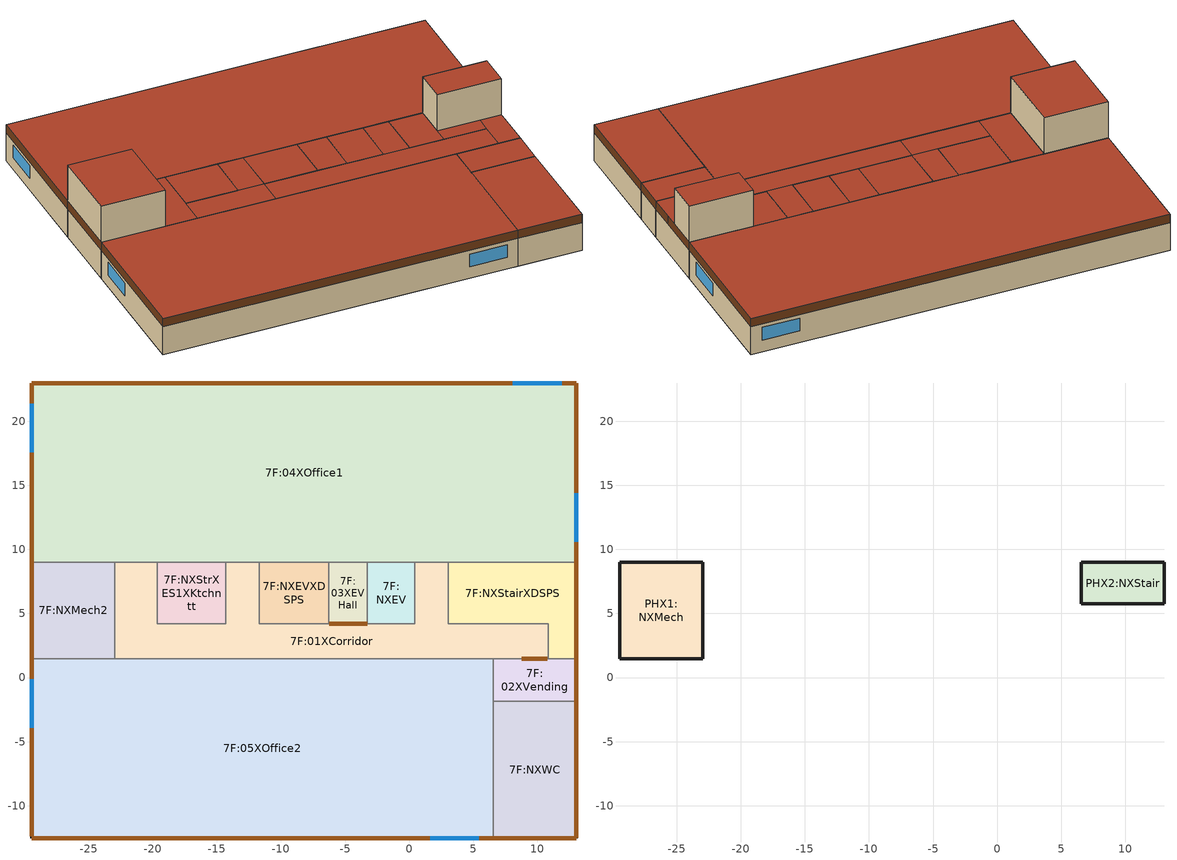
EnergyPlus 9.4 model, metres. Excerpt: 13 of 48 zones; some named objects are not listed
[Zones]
7F:NXMech2
 floor adiabatic (CL1_FL1 - IBEC): -22.95,1.48 -29.45,1.48 -29.45,8.98 -22.95,8.98 z35.2
 wall outside (W1 - IBEC): -29.45,8.98 -29.45,1.48 z35.2:39.2
 wall to 7F:01XCorridor (IW1 - IBEC_Rev): -22.95,1.48 -22.95,8.98 z35.2:39.2
 wall to 7F:04XOffice1 (IW1 - IBEC_Rev): -22.95,8.98 -29.45,8.98 z35.2:39.2
 wall to 7F:05XOffice2 (IW1 - IBEC_Rev): -29.45,1.48 -22.95,1.48 z35.2:39.2
 door (W2 - IBEC): -29.45,8.98 -29.45,1.49 z38.3:39.2
7F:01XCorridor
 floor adiabatic (CL1_FL1 - IBEC): 3.05,4.18 0.45,4.18 0.45,8.98 3.05,8.98 z35.2; -11.7,4.18 -14.3,4.18 -14.3,8.98 -11.7,8.98 z35.2; -19.65,4.18 -22.95,4.18 -22.95,8.98 -19.65,8.98 z35.2; 10.85,1.48 -22.95,1.48 -22.95,4.18 10.85,4.18 z35.2
 wall to 7F:NXStrXES1XKtchntt (IW1 - IBEC): -14.3,8.98 -14.3,4.18 -19.65,4.18 -19.65,8.98 z35.2:39.2
 wall to 7F:04XOffice1 (IW1 - IBEC): -19.65,8.98 -22.95,8.98 / 3.05,8.98 0.45,8.98 / -11.7,8.98 -14.3,8.98 z35.2:39.2
 wall to 7F:05XOffice2 (IW1 - IBEC): -22.95,1.48 6.55,1.48 z35.2:39.2
 wall to 7F:02XVending (IW1 - IBEC): 6.55,1.48 10.85,1.48 z35.2:39.2
 wall to 7F:NXStairXDSPS (IW1 - IBEC): 10.85,1.48 10.85,4.18 3.05,4.18 3.05,8.98 z35.2:39.2
 wall to 7F:NXEV (IW1 - IBEC): 0.45,8.98 0.45,4.18 -3.25,4.18 z35.2:39.2
 wall to 7F:03XEVHall (IW1 - IBEC): -3.25,4.18 -6.25,4.18 z35.2:39.2
 wall to 7F:NXEVXDSPS (IW1 - IBEC): -6.25,4.18 -11.7,4.18 -11.7,8.98 z35.2:39.2
 door inside (IRTSurface): 8.8,1.48 10.8,1.48 / -3.25,4.18 -6.25,4.18 z35.2:37.6
 roof outside (R1 - IBEC): 0.45,4.18 3.05,4.18 3.05,8.98 0.45,8.98 z39.2; -11.7,1.48 10.85,1.48 10.85,4.18 -11.7,4.18 z39.2; -14.3,4.18 -11.7,4.18 -11.7,8.98 -14.3,8.98 z39.2; -19.65,1.48 -11.7,1.48 -11.7,4.18 -19.65,4.18 z39.2; -22.95,1.48 -19.65,1.48 -19.65,8.98 -22.95,8.98 z39.2
7F:04XOffice1
 floor adiabatic (CL1_FL1 - IBEC): 13.05,8.98 -29.45,8.98 -29.45,22.98 13.05,22.98 z35.2
 wall outside (W1 - IBEC): 13.05,8.98 13.05,22.98 -29.45,22.98 -29.45,8.98 z35.2:39.2
 wall to 7F:NXStrXES1XKtchntt (IW1 - IBEC): -19.65,8.98 -14.3,8.98 z35.2:39.2
 wall to 7F:NXEVXDSPS (IW1 - IBEC): -11.7,8.98 -6.25,8.98 z35.2:39.2
 wall to 7F:03XEVHall (IW1 - IBEC_Rev): -6.25,8.98 -3.25,8.98 z35.2:39.2
 wall to 7F:NXEV (IW1 - IBEC): -3.25,8.98 0.45,8.98 z35.2:39.2
 wall to 7F:NXStairXDSPS (IW1 - IBEC): 3.05,8.98 13.05,8.98 z35.2:39.2
 window x2 (Model Building external glazing - 1001): 13.05,10.58 13.05,14.38 / -29.45,21.38 -29.45,17.58 z36.5:37.9
 window x7 (Model Building external glazing - 1001): 11.91,22.98 8.11,22.98 z36.5:37.9
 door (W2 - IBEC): 13.05,8.99 13.05,22.98 / 13.05,22.98 -29.45,22.98 / -29.45,22.98 -29.45,8.99 z38.3:39.2
 roof outside (R1 - IBEC): -29.45,8.98 13.05,8.98 13.05,22.98 -29.45,22.98 z39.2
7F:05XOffice2
 floor adiabatic (CL1_FL1 - IBEC): 6.55,-12.52 -29.45,-12.52 -29.45,1.48 6.55,1.48 z35.2
 wall outside (W1 - IBEC): -29.45,1.48 -29.45,-12.52 6.55,-12.52 z35.2:39.2
 wall to 7F:NXWC (IW1 - IBEC): 6.55,-12.52 6.55,-1.87 z35.2:39.2
 wall to 7F:02XVending (IW1 - IBEC): 6.55,-1.87 6.55,1.48 z35.2:39.2
 window x2 (Model Building external glazing - 1001): -29.45,-0.12 -29.45,-3.92 z36.5:37.9
 window x6 (Model Building external glazing - 1001): 1.65,-12.52 5.45,-12.52 z36.5:37.9
 door (W2 - IBEC): -29.45,1.48 -29.45,-12.39 / -29.45,-12.52 6.55,-12.52 z38.3:39.2
 roof outside (R1 - IBEC): -29.45,-12.52 6.55,-12.52 6.55,1.48 -29.45,1.48 z39.2
7F:NXStrXES1XKtchntt
 floor adiabatic (CL1_FL1 - IBEC): -14.3,4.18 -19.65,4.18 -19.65,8.98 -14.3,8.98 z35.2
 roof outside (R1 - IBEC): -19.65,4.18 -14.3,4.18 -14.3,8.98 -19.65,8.98 z39.2
7F:02XVending
 floor adiabatic (CL1_FL1 - IBEC): 13.05,-1.87 6.55,-1.87 6.55,1.48 13.05,1.48 z35.2
 wall outside (W1 - IBEC): 13.05,-1.87 13.05,1.48 z35.2:39.2
 wall to 7F:NXStairXDSPS (IW1 - IBEC): 13.05,1.48 10.85,1.48 z35.2:39.2
 wall to 7F:NXWC (IW1 - IBEC): 6.55,-1.87 13.05,-1.87 z35.2:39.2
 door (W2 - IBEC): 13.05,-1.86 13.05,1.48 z38.3:39.2
 roof outside (R1 - IBEC): 6.55,-1.87 13.05,-1.87 13.05,1.48 6.55,1.48 z39.2
7F:NXStairXDSPS
 floor adiabatic (CL1_FL1 - IBEC): 13.05,1.48 10.85,1.48 10.85,4.18 13.05,4.18 z35.2; 13.05,4.18 3.05,4.18 3.05,8.98 13.05,8.98 z35.2
 wall outside (W1 - IBEC): 13.05,1.48 13.05,8.98 z35.2:39.2
 door (W2 - IBEC): 13.05,1.49 13.05,4.18 / 13.05,4.19 13.05,8.98 z38.3:39.2
 roof outside (R1 - IBEC): 6.55,4.18 10.85,4.18 10.85,5.76 6.55,5.76 z39.2; 10.85,1.48 13.05,1.48 13.05,5.76 10.85,5.76 z39.2; 3.05,4.18 6.55,4.18 6.55,8.98 3.05,8.98 z39.2
7F:NXEV
 floor adiabatic (CL1_FL1 - IBEC): 0.45,4.18 -3.25,4.18 -3.25,8.98 0.45,8.98 z35.2
 wall to 7F:03XEVHall (IW1 - IBEC_Rev): -3.25,8.98 -3.25,4.18 z35.2:39.2
 roof outside (R1 - IBEC): -3.25,4.18 0.45,4.18 0.45,8.98 -3.25,8.98 z39.2
7F:03XEVHall
 floor adiabatic (CL1_FL1 - IBEC): -3.25,4.18 -6.25,4.18 -6.25,8.98 -3.25,8.98 z35.2
 wall to 7F:NXEVXDSPS (IW1 - IBEC): -6.25,8.98 -6.25,4.18 z35.2:39.2
 roof outside (R1 - IBEC): -6.25,4.18 -3.25,4.18 -3.25,8.98 -6.25,8.98 z39.2
7F:NXEVXDSPS
 floor adiabatic (CL1_FL1 - IBEC): -6.25,4.18 -11.7,4.18 -11.7,8.98 -6.25,8.98 z35.2
 roof outside (R1 - IBEC): -11.7,4.18 -6.25,4.18 -6.25,8.98 -11.7,8.98 z39.2
7F:NXWC
 floor adiabatic (CL1_FL1 - IBEC): 13.05,-12.52 6.55,-12.52 6.55,-1.87 13.05,-1.87 z35.2
 wall outside (W1 - IBEC): 6.55,-12.52 13.05,-12.52 13.05,-1.87 z35.2:39.2
 door (W2 - IBEC): 13.05,-12.51 13.05,-1.87 / 6.55,-12.52 13.05,-12.52 z38.3:39.2
 roof outside (R1 - IBEC): 6.55,-12.52 13.05,-12.52 13.05,-1.87 6.55,-1.87 z39.2
PHX1:NXMech
 floor to 7F:NXMech2 (CL1_FL1 - IBEC_Reversed_Rev): -22.95,1.48 -29.45,1.48 -29.45,8.98 -22.95,8.98 z39.2
 wall outside (W1 - IBEC): -22.95,1.48 -22.95,8.98 -29.45,8.98 -29.45,1.48 -22.95,1.48 z39.2:43.2
 roof outside (R1 - IBEC): -29.45,1.48 -22.95,1.48 -22.95,8.98 -29.45,8.98 z43.2
PHX2:NXStair
 floor to 7F:NXStairXDSPS (CL1_FL1 - IBEC_Reversed_Rev): 13.05,5.76 6.55,5.76 6.55,8.98 13.05,8.98 z39.2
 wall outside (W1 - IBEC): 13.05,5.76 13.05,8.98 6.55,8.98 6.55,5.76 13.05,5.76 z39.2:43.2
 roof outside (R1 - IBEC): 6.55,5.76 13.05,5.76 13.05,8.98 6.55,8.98 z43.2
shading: -29.45,-12.52 13.05,-12.52 13.05,22.98 -29.45,22.98 z35.2
[Building]
WholeBuildingTest: North Axis {deg}=0; Terrain=Country; Loads Convergence Tolerance Value {W}=0.04; Temperature Convergence Tolerance Value {deltaC}=0.004; Solar Distribution=FullInteriorAndExterior; Minimum Number of Warmup Days=6
[Site:Location]
Tokyo: Latitude {deg}=35.7; Longitude {deg}=139.8; Time Zone {hr}=9; Elevation {m}=0
[SizingPeriod:DesignDay] Day of Month=15; Humidity Condition Type=WetBulb; Barometric Pressure {Pa}=101325; Wind Direction {deg}=0; Rain Indicator=No; Snow Indicator=No; Daylight Saving Time Indicator=No
Name | Month | Day Type | Maximum Dry-Bulb Temperature {C} | Daily Dry-Bulb Temperature Range {deltaC} | Wetbulb or DewPoint at Maximum Dry-Bulb {C} | Wind Speed {m/s} | Solar Model Indicator | Sky Clearness
Summer Design Day in JSBC2018 (01-01:31-12) Jul | 7 | SummerDesignDay | 33.3 | 5.8 | 25 | 0 | ASHRAEClearSky | 0.98
Winter Design Day in JSBC2018 (01-01:31-12) | 1 | WinterDesignDay | 0.9 | 0 | 0.9 | 9.3 |  | 0
[Site:GroundTemperature:BuildingSurface]
18, 18, 18, 18, 18, 18, 18, 18, 18, 18, 18, 18
[Site:GroundTemperature:FCfactorMethod]
January Ground Temperature {C}=2.14219; February Ground Temperature {C}=2.80489; March Ground Temperature {C}=6.98679; April Ground Temperature {C}=13.8; May Ground Temperature {C}=21.3614; June Ground Temperature {C}=27.6366; July Ground Temperature {C}=30.9146; August Ground Temperature {C}=30.2928; September Ground Temperature {C}=25.957; October Ground Temperature {C}=19.0785; November Ground Temperature {C}=11.526; December Ground Temperature {C}=5.33716
[Site:GroundTemperature:Shallow]
14, 14, 14, 14, 14, 14, 14, 14, 14, 14, 14, 14
[Site:GroundTemperature:Deep]
14, 14, 14, 14, 14, 14, 14, 14, 14, 14, 14, 14
[Site:GroundReflectance]
0.1, 0.1, 0.1, 0.1, 0.1, 0.1, 0.1, 0.1, 0.1, 0.1, 0.1, 0.1
[Site:GroundReflectance:SnowModifier]
2, 2
[Material] Roughness=Rough; Thermal Absorptance=0.9
Name | Thickness {m} | Conductivity {W/m-K} | Density {kg/m3} | Specific Heat {J/kg-K} | Solar Absorptance | Visible Absorptance
JP- Concrete cast - dense_.15 | 0.15 | 1.6 | 2300 | 2000 | 0.8 | 0.8
JP- Concrete cast - dense_.022 | 0.022 | 1.6 | 2300 | 2000 | 0.8 | 0.8
JP Carpet_.006 | 0.006 | 0.08 | 400 | 320 | 0.8 | 0.8
JP- Gypsum Plasterboard_.012 | 0.012 | 0.22 | 750 | 830 | 0.8 | 0.8
JP- Ceramic/clay tiles - ceramic tiles Dry_.01 | 0.01 | 1.3 | 2400 | 2000 | 0.8 | 0.8
JP-Cement/plaster/mortar - cement mortar_.025 | 0.025 | 1.5 | 2000 | 1600 | 0.6 | 0.6
JP- XPS Extruded Polystyrene_.025 | 0.025 | 0.04 | 25 | 100 | 0.8 | 0.8
JP- Gypsum Plasterboard_.008 | 0.008 | 0.22 | 750 | 830 | 0.8 | 0.8
JP- Concrete cast - dense_.65 | 0.65 | 1.6 | 2300 | 2000 | 0.8 | 0.8
JP- Concrete cast - dense_1 | 1 | 1.6 | 2300 | 2000 | 0.8 | 0.8
JP- Rockwool Board_.012 | 0.012 | 0.064 | 350 | 290 | 0.8 | 0.8
JP- Gypsum Plasterboard_.009 | 0.009 | 0.22 | 750 | 830 | 0.8 | 0.8
JP- Concrete cast - dense_.06 | 0.06 | 1.6 | 2300 | 2000 | 0.8 | 0.8
JP- XPS Extruded Polystyrene_.05 | 0.05 | 0.04 | 25 | 100 | 0.8 | 0.8
JP-Cement/plaster/mortar - cement mortar_.015 | 0.015 | 1.5 | 2000 | 1600 | 0.6 | 0.6
JP- Asphalt_.005 | 0.005 | 0.11 | 1000 | 920 | 0.6 | 0.6
JP- Gypsum Plasterboard_.01 | 0.01 | 0.22 | 750 | 830 | 0.8 | 0.8
[Material:NoMass] Roughness=Rough; Thermal Resistance {m2-K/W}=0.07; Thermal Absorptance=0.9; Solar Absorptance=0.7; Visible Absorptance=0.7
5_RVAL_2; 6_RVAL_2; 7_RVAL_5; 13_RVAL_3; 13_RVAL_5; 16_RVAL_3; 16_RVAL_5; 17_RVAL_7
[Material:InfraredTransparent]
IRTMaterial
[WindowMaterial:Glazing]
10000: Optical Data Type=Spectral; Window Glass Spectral Data Set=Ammended AGC Glass Co. N.A. Float Glass <CLR_8.AFG>; Thickness {m}=0.007874; Infrared Transmittance at Normal Incidence=0; Front Side Infrared Hemispherical Emissivity=0.84; Back Side Infrared Hemispherical Emissivity=0.84; Conductivity {W/m-K}=1; Dirt Correction Factor for Solar and Visible Transmittance=1
[WindowMaterial:Blind]
30000: Slat Orientation=Horizontal; Slat Width {m}=0.025; Slat Separation {m}=0.0225; Slat Thickness {m}=0.001; Slat Angle {deg}=90; Slat Conductivity {W/m-K}=0.9; Slat Beam Solar Transmittance=0; Front Side Slat Beam Solar Reflectance=0.66; Back Side Slat Beam Solar Reflectance=0.66; Slat Diffuse Solar Transmittance=0; Front Side Slat Diffuse Solar Reflectance=0.66; Back Side Slat Diffuse Solar Reflectance=0.66; Slat Beam Visible Transmittance=0; Front Side Slat Beam Visible Reflectance=0.66; Back Side Slat Beam Visible Reflectance=0.66; Slat Diffuse Visible Transmittance=0; Front Side Slat Diffuse Visible Reflectance=0.66; Back Side Slat Diffuse Visible Reflectance=0.66; Slat Infrared Hemispherical Transmittance=0; Front Side Slat Infrared Hemispherical Emissivity=0.9; Back Side Slat Infrared Hemispherical Emissivity=0.9; Blind to Glass Distance {m}=0.025; Blind Top Opening Multiplier=0.5; Blind Bottom Opening Multiplier=0.5; Blind Left Side Opening Multiplier=0.5; Blind Right Side Opening Multiplier=0.5; Minimum Slat Angle {deg}=0; Maximum Slat Angle {deg}=180
[MaterialProperty:GlazingSpectralData]
Ammended AGC Glass Co. N.A. Float Glass <CLR_8.AFG>: Wavelength 1 {micron}=0.305; Transmittance 1=0; Front Reflectance 1=0.049; Back Reflectance 1=0.049; Wavelength 2 {micron}=0.31; Transmittance 2=0; Front Reflectance 2=0.049; Back Reflectance 2=0.049; Wavelength 3 {micron}=0.315; Transmittance 3=0.002; Front Reflectance 3=0.048; Back Reflectance 3=0.048; Wavelength 4 {micron}=0.32; Transmittance 4=0.013; Front Reflectance 4=0.048; Back Reflectance 4=0.048; Wavelength 5 {micron}=0.325; Transmittance 5=0.05; Front Reflectance 5=0.047; Back Reflectance 5=0.047; N21=0.33; N22=0.136; N23=0.048; N24=0.048; N25=0.335; N26=0.262; N27=0.051; N28=0.051; N29=0.34; N30=0.407; N31=0.054; N32=0.054; N33=0.345; N34=0.54; N35=0.059; N36=0.059; N37=0.35; N38=0.662; N39=0.066; N40=0.066; N41=0.36; N42=0.788; N43=0.073; N44=0.073; N45=0.37; N46=0.827; N47=0.076; N48=0.076; N49=0.38; N50=0.811; N51=0.075; N52=0.075; N53=0.39; N54=0.856; N55=0.078; N56=0.078; N57=0.4; N58=0.874; N59=0.079; N60=0.079; N61=0.41; N62=0.873; N63=0.079; N64=0.079; N65=0.42; N66=0.87; N67=0.078; N68=0.078; N69=0.43; N70=0.87; N71=0.078; N72=0.078; N73=0.44; N74=0.868; N75=0.077; N76=0.077; N77=0.45; N78=0.874; N79=0.078; N80=0.078; N81=0.46; N82=0.879; N83=0.078; N84=0.078; N85=0.47; N86=0.882; N87=0.077; N88=0.077; N89=0.48; N90=0.882; N91=0.078; N92=0.078; N93=0.49; N94=0.882; N95=0.077; N96=0.077; N97=0.5; N98=0.881; N99=0.076; N100=0.076; N101=0.51; N102=0.881; N103=0.076; N104=0.076; N105=0.52; N106=0.88; N107=0.076; N108=0.076; N109=0.53; N110=0.879; N111=0.076; N112=0.076; N113=0.54; N114=0.879; N115=0.076; N116=0.076; N117=0.55; N118=0.877; N119=0.076; N120=0.076; N121=0.57; N122=0.872; N123=0.076; N124=0.076; N125=0.59; N126=0.857; N127=0.075; N128=0.075; N129=0.61; N130=0.848; N131=0.074; N132=0.074; N133=0.63; N134=0.835; N135=0.072; N136=0.072; N137=0.65; N138=0.822; N139=0.071; N140=0.071; N141=0.67; N142=0.812; N143=0.07; N144=0.07; N145=0.69; N146=0.802; N147=0.069; N148=0.069; N149=0.71; N150=0.789; N151=0.069; N152=0.069; N153=0.718; N154=0.783; N155=0.068; N156=0.068; N157=0.724; N158=0.778; N159=0.067; N160=0.067; N161=0.74; N162=0.763; N163=0.066; N164=0.066; N165=0.752; N166=0.753; N167=0.066; N168=0.066; N169=0.758; N170=0.749; N171=0.065; N172=0.065; N173=0.763; N174=0.745; N175=0.065; N176=0.065; N177=0.768; N178=0.741; N179=0.065; N180=0.065; N181=0.78; N182=0.731; N183=0.064; N184=0.064; N185=0.8; N186=0.714; N187=0.063; N188=0.063; N189=0.816; N190=0.703; N191=0.062; N192=0.062; N193=0.824; N194=0.698; N195=0.062; N196=0.062; N197=0.832; N198=0.693; N199=0.062; N200=0.062; N201=0.84; N202=0.689; N203=0.061; N204=0.061; N205=0.86; N206=0.683; N207=0.063; N208=0.063; N209=0.88; N210=0.674; N211=0.062; N212=0.062; N213=0.905; N214=0.664; N215=0.062; N216=0.062; N217=0.915; N218=0.661; N219=0.063; N220=0.063; N221=0.925; N222=0.658; N223=0.062; N224=0.062; N225=0.93; N226=0.657; N227=0.062; N228=0.062; N229=0.937; N230=0.656; N231=0.061; N232=0.061; N233=0.948; N234=0.652; N235=0.062; N236=0.062; N237=0.965; N238=0.647; N239=0.061; N240=0.061; N241=0.98; N242=0.645; N243=0.061; N244=0.061; N245=0.994; N246=0.642; N247=0.059; N248=0.059; N249=1.04; N250=0.639; N251=0.056; N252=0.056; N253=1.07; N254=0.638; N255=0.056; N256=0.056; N257=1.1; N258=0.637; N259=0.055; N260=0.055; N261=1.12; N262=0.638; N263=0.056; N264=0.056; N265=1.13; N266=0.638; N267=0.057; N268=0.057; N269=1.137; N270=0.638; N271=0.057; N272=0.057; N273=1.161; N274=0.64; N275=0.058; N276=0.058; N277=1.18; N278=0.644; N279=0.057; N280=0.057; N281=1.2; N282=0.649; N283=0.056; N284=0.056; N285=1.235; N286=0.652; N287=0.058; N288=0.058; N289=1.29; N290=0.665; N291=0.06; N292=0.06; N293=1.32; N294=0.672; N295=0.059; N296=0.059; N297=1.35; N298=0.679; N299=0.057; N300=0.057; N301=1.395; N302=0.691; N303=0.058; N304=0.058; N305=1.443; N306=0.713; N307=0.06; N308=0.06; N309=1.463; N310=0.721; N311=0.059; N312=0.059; N313=1.477; N314=0.727; N315=0.059; N316=0.059; N317=1.497; N318=0.734; N319=0.058; N320=0.058; N321=1.52; N322=0.742; N323=0.059; N324=0.059; N325=1.539; N326=0.749; N327=0.06; N328=0.06; N329=1.558; N330=0.754; N331=0.06; N332=0.06; N333=1.578; N334=0.759; N335=0.059; N336=0.059; N337=1.592; N338=0.762; N339=0.059; N340=0.059; N341=1.61; N342=0.765; N343=0.059; N344=0.059; N345=1.63; N346=0.769; N347=0.059; N348=0.059; N349=1.646; N350=0.772; N351=0.059; N352=0.059; N353=1.678; N354=0.773; N355=0.061; N356=0.061; N357=1.74; N358=0.769; N359=0.058; N360=0.058; N361=1.8; N362=0.767; N363=0.061; N364=0.061; N365=1.86; N366=0.761; N367=0.057; N368=0.057; N369=1.92; N370=0.758; N371=0.057; N372=0.057; N373=1.96; N374=0.758; N375=0.057; N376=0.057; N377=1.985; N378=0.755; N379=0.062; N380=0.062; N381=2.005; N382=0.753; N383=0.064; N384=0.064; N385=2.035; N386=0.753; N387=0.064; N388=0.064; N389=2.065; N390=0.753; N391=0.064; N392=0.064; N393=2.1; N394=0.754; N395=0.064; N396=0.064; N397=2.148; N398=0.747; N399=0.063; N400=0.063; N401=2.198; N402=0.716; N403=0.061; N404=0.061; N405=2.27; N406=0.719; N407=0.061; N408=0.061; N409=2.36; N410=0.729; N411=0.061; N412=0.061; N413=2.45; N414=0.707; N415=0.06; N416=0.06; N417=2.494; N418=0.692; N419=0.059; N420=0.059; N421=2.537; N422=0.628; N423=0.056; N424=0.056; N425=2.941; N426=0.076; N427=0.042; N428=0.042; N429=2.973; N430=0.047; N431=0.041; N432=0.041; N433=3.005; N434=0.026; N435=0.04; N436=0.04; N437=3.056; N438=0.024; N439=0.04; N440=0.04; N441=3.132; N442=0.022; N443=0.039; N444=0.039; N445=3.156; N446=0.021; N447=0.039; N448=0.039; N449=3.204; N450=0.019; N451=0.039; N452=0.039; N453=3.245; N454=0.018; N455=0.039; N456=0.039; N457=3.317; N458=0.016; N459=0.039; N460=0.039; N461=3.344; N462=0.015; N463=0.039; N464=0.039; N465=3.45; N466=0.012; N467=0.038; N468=0.038; N469=3.573; N470=0.012; N471=0.038; N472=0.038; N473=3.765; N474=0.015; N475=0.037; N476=0.037
[Construction]
IRTSurface: IRTMaterial
IW1 - IBEC: JP- Gypsum Plasterboard_.012, 5_RVAL_2, JP- Gypsum Plasterboard_.012
IW1 - IBEC_Rev: JP- Gypsum Plasterboard_.012, 6_RVAL_2, JP- Gypsum Plasterboard_.012
W1 - IBEC: JP- Ceramic/clay tiles - ceramic tiles Dry_.01, JP-Cement/plaster/mortar - cement mortar_.025, JP- Concrete cast - dense_.15, JP- XPS Extruded Polystyrene_.025, 7_RVAL_5, JP- Gypsum Plasterboard_.008
W2 - IBEC: JP- Ceramic/clay tiles - ceramic tiles Dry_.01, JP-Cement/plaster/mortar - cement mortar_.025, JP- Concrete cast - dense_.65, JP- XPS Extruded Polystyrene_.025
IBEC internal mass: JP- Concrete cast - dense_1
CL1_FL1 - IBEC: JP- Rockwool Board_.012, JP- Gypsum Plasterboard_.009, 13_RVAL_3, JP- Concrete cast - dense_.15, 13_RVAL_5, JP- Concrete cast - dense_.022, JP Carpet_.006
CL1_FL1 - IBEC_Reversed_Rev: JP- Rockwool Board_.012, JP- Gypsum Plasterboard_.009, 16_RVAL_3, JP- Concrete cast - dense_.15, 16_RVAL_5, JP- Concrete cast - dense_.022, JP Carpet_.006
R1 - IBEC: JP- Concrete cast - dense_.06, JP- XPS Extruded Polystyrene_.05, JP-Cement/plaster/mortar - cement mortar_.015, JP- Asphalt_.005, JP-Cement/plaster/mortar - cement mortar_.015, JP- Concrete cast - dense_.15, 17_RVAL_7, JP- Gypsum Plasterboard_.01, JP- Rockwool Board_.012
Model Building external glazing - 1001: 10000
Model Building external glazing - 2001: 10000, 30000
[Zone] Type=1; Multiplier=1; Zone Inside Convection Algorithm=TARP; Part of Total Floor Area=Yes
Name | Volume {m3} | Floor Area {m2}
7F:NXMech2; PHX1:NXMech | 195 | 48.75
7F:01XCorridor | 528.24 | 132.06
7F:NXStrXES1XKtchntt | 102.72 | 25.68
7F:NXEVXDSPS | 104.64 | 26.16
7F:03XEVHall | 57.6 | 14.4
7F:NXEV | 71.04 | 17.76
7F:NXStairXDSPS | 215.76 | 53.94
7F:05XOffice2 | 2016 | 504
7F:NXWC | 276.9 | 69.225
7F:02XVending | 87.1 | 21.775
7F:04XOffice1 | 2380 | 595
PHX2:NXStair | 83.85 | 20.9625
[WindowShadingControl] Shading Type=InteriorBlind; Construction with Shading=Model Building external glazing - 2001; Shading Control Type=OnIfScheduleAllows; Schedule=On 24/7; Shading Control Is Scheduled=Yes; Glare Control Is Active=No; Type of Slat Angle Control for Blinds=FixedSlatAngle; Setpoint 2 {W/m2 or deg C}=0; Multiple Surface Control Type=Group
Name | Zone | Fenestration Surface 1 | Fenestration Surface 2 | Fenestration Surface 3
101001 | 7F:05XOffice2 | 7F:05XOffice2_Wall_6_0_0_0_0_2_Win | 7F:05XOffice2_Wall_7_0_0_0_0_6_Win
111001 | 7F:04XOffice1 | 7F:04XOffice1_Wall_2_0_0_0_0_2_Win | 7F:04XOffice1_Wall_3_0_0_0_0_7_Win | 7F:04XOffice1_Wall_4_0_0_0_0_2_Win
[InternalMass] Construction=IBEC internal mass
Name | Zone or ZoneList | Surface Area {m2}
7F:05XOffice2 Internal mass | 7F:05XOffice2 | 665.4
7F:04XOffice1 Internal mass | 7F:04XOffice1 | 556.7
[People] Number of People Schedule=JP Office - office occupants; Number of People Calculation Method=People/Area; People per Zone Floor Area {person/m2}=0.1; Fraction Radiant=0.3; Sensible Heat Fraction=0.67; Carbon Dioxide Generation Rate {m3/s-W}=3.82e-08; Enable ASHRAE 55 Comfort Warnings=No; Mean Radiant Temperature Calculation Type=ZoneAveraged; Work Efficiency Schedule=Work efficiency; Clothing Insulation Calculation Method=ClothingInsulationSchedule; Air Velocity Schedule=Default Air Velocity for Comfort Calculations
Name | Zone or ZoneList | Activity Level Schedule | Clothing Insulation Schedule
People 7F:05XOffice2 | 7F:05XOffice2 | Activity Schedule 19803 | Clothing Schedule 19803
People 7F:04XOffice1 | 7F:04XOffice1 | Activity Schedule 19827 | Clothing Schedule 19827
[Lights] Design Level Calculation Method=Watts/Area; Return Air Fraction=0; Fraction Radiant=0.6; Fraction Visible=0; Fraction Replaceable=1
Name | Zone or ZoneList | Schedule | Watts per Zone Floor Area {W/m2}
7F:01XCorridor General lighting | 7F:01XCorridor | JP Office - 8-21 Lighting | 15
7F:03XEVHall General lighting | 7F:03XEVHall | JP Office - 8-21 Lighting | 15
7F:05XOffice2 General lighting | 7F:05XOffice2 | JP Office - office lighting | 12
7F:02XVending General lighting | 7F:02XVending | JP Office - 8-21 Lighting | 15
7F:04XOffice1 General lighting | 7F:04XOffice1 | JP Office - office lighting | 12
[OtherEquipment] Fuel Type=Electricity; Schedule=JP Office - office equipments; Design Level Calculation Method=Watts/Area; Power per Zone Floor Area {W/m2}=12; Fraction Latent=0; Fraction Radiant=0.6; Fraction Lost=0; Carbon Dioxide Generation Rate {m3/s-W}=0
Name | Zone or ZoneList
7F:05XOffice2 Equipment gain 1 | 7F:05XOffice2
7F:04XOffice1 Equipment gain 1 | 7F:04XOffice1
[ZoneInfiltration:DesignFlowRate] Schedule=On 24/7; Design Flow Rate Calculation Method=Flow/zone; Constant Term Coefficient=1; Temperature Term Coefficient=0; Velocity Term Coefficient=0; Velocity Squared Term Coefficient=0
Name | Zone or ZoneList | Design Flow Rate {m3/s}
7F:NXMech2 Infiltration | 7F:NXMech2 | 0.005417
7F:01XCorridor Infiltration | 7F:01XCorridor | 0.007043
7F:NXStrXES1XKtchntt Infiltration | 7F:NXStrXES1XKtchntt | 0.002853
7F:NXEVXDSPS Infiltration | 7F:NXEVXDSPS | 0.002907
7F:03XEVHall Infiltration | 7F:03XEVHall | 0.00104
7F:NXEV Infiltration | 7F:NXEV | 0.001973
7F:NXStairXDSPS Infiltration | 7F:NXStairXDSPS | 0.005993
7F:05XOffice2 Infiltration | 7F:05XOffice2 | 0.03808
7F:NXWC Infiltration | 7F:NXWC | 0.007692
7F:02XVending Infiltration | 7F:02XVending | 0.001573
7F:04XOffice1 Infiltration | 7F:04XOffice1 | 0.044956
PHX1:NXMech Infiltration | PHX1:NXMech | 0.005417
PHX2:NXStair Infiltration | PHX2:NXStair | 0.002329
[ZoneMixing] Schedule=On; Delta Temperature {deltaC}=0
Name | Zone | Design Flow Rate Calculation Method | Design Flow Rate {m3/s} | Source Zone
7F:01XCorridor_33 | 7F:01XCorridor | Flow/Zone | 0.0830613 | 7F:02XVending
7F:01XCorridor_34 | 7F:02XVending | Flow/zone | 0.0830613 | 7F:01XCorridor
7F:01XCorridor_35 | 7F:01XCorridor | Flow/Zone | 0.124717 | 7F:03XEVHall
7F:01XCorridor_36 | 7F:03XEVHall | Flow/zone | 0.124717 | 7F:01XCorridor
[DesignSpecification:ZoneAirDistribution] Zone Air Distribution Effectiveness in Cooling Mode=1; Zone Air Distribution Effectiveness in Heating Mode=1
7F:01XCorridor; 7F:03XEVHall; 7F:05XOffice2; 7F:02XVending; 7F:04XOffice1
[Sizing:Zone] Zone Cooling Design Supply Air Temperature Input Method=SupplyAirTemperature; Zone Cooling Design Supply Air Temperature {C}=12; Zone Cooling Design Supply Air Temperature Difference {deltaC}=0; Zone Heating Design Supply Air Temperature Input Method=SupplyAirTemperature; Zone Heating Design Supply Air Temperature {C}=35; Zone Heating Design Supply Air Temperature Difference {deltaC}=0; Zone Cooling Design Supply Air Humidity Ratio {kgWater/kgDryAir}=0.0077; Zone Heating Design Supply Air Humidity Ratio {kgWater/kgDryAir}=0.0156; Zone Heating Sizing Factor=3; Zone Cooling Sizing Factor=3; Cooling Design Air Flow Method=DesignDay; Cooling Minimum Air Flow Fraction=0; Heating Design Air Flow Method=DesignDay
Name | Design Specification Zone Air Distribution Object
7F:01XCorridor | 7F:01XCorridor
7F:03XEVHall | 7F:03XEVHall
7F:05XOffice2 | 7F:05XOffice2
7F:02XVending | 7F:02XVending
7F:04XOffice1 | 7F:04XOffice1
[ZoneControl:Thermostat] Control Type Schedule=Zone Control Type Sched
Name | Zone or ZoneList | Control 1
7F:01XCorridor Thermostat | 7F:01XCorridor | Dual Setpoint - Zone 7F:01XCorridor
7F:03XEVHall Thermostat | 7F:03XEVHall | Dual Setpoint - Zone 7F:03XEVHall
7F:05XOffice2 Thermostat | 7F:05XOffice2 | Dual Setpoint - Zone 7F:05XOffice2
7F:02XVending Thermostat | 7F:02XVending | Dual Setpoint - Zone 7F:02XVending
7F:04XOffice1 Thermostat | 7F:04XOffice1 | Dual Setpoint - Zone 7F:04XOffice1
[ThermostatSetpoint:DualSetpoint]
Name | Heating Setpoint Temperature Schedule | Cooling Setpoint Temperature Schedule
Dual Setpoint - Zone 7F:01XCorridor | 7F:01XCorridor Heating Setpoint Schedule | 7F:01XCorridor Cooling SP Sch
Dual Setpoint - Zone 7F:03XEVHall | 7F:03XEVHall Heating Setpoint Schedule | 7F:03XEVHall Cooling SP Sch
Dual Setpoint - Zone 7F:05XOffice2 | 7F:05XOffice2 Heating Setpoint Schedule | 7F:05XOffice2 Cooling SP Sch
Dual Setpoint - Zone 7F:02XVending | 7F:02XVending Heating Setpoint Schedule | 7F:02XVending Cooling SP Sch
Dual Setpoint - Zone 7F:04XOffice1 | 7F:04XOffice1 Heating Setpoint Schedule | 7F:04XOffice1 Cooling SP Sch
[Zone equipment]
7F:01XCorridor: 7F:01XCorridor Ideal Loads Air
7F:03XEVHall: 7F:03XEVHall Ideal Loads Air
7F:05XOffice2: 7F:05XOffice2 Ideal Loads Air
7F:02XVending: 7F:02XVending Ideal Loads Air
7F:04XOffice1: 7F:04XOffice1 Ideal Loads Air
[Schedule:Day:Hourly]
Summer Control Type Day Sch; Winter Control Type Day Sch: 4, 4, 4, 4, 4, 4, 4, 4, 4, 4, 4, 4, 4, 4, 4, 4, 4, 4, 4, 4, 4, 4, 4, 4
[Schedule:Week:Daily]
Summer Control Type Week Sch: Summer Control Type Day Sch, Summer Control Type Day Sch, Summer Control Type Day Sch, Summer Control Type Day Sch, Summer Control Type Day Sch, Summer Control Type Day Sch, Summer Control Type Day Sch, Summer Control Type Day Sch, Summer Control Type Day Sch, Summer Control Type Day Sch, Summer Control Type Day Sch, Summer Control Type Day Sch
Winter Control Type Week Sch: Winter Control Type Day Sch, Winter Control Type Day Sch, Winter Control Type Day Sch, Winter Control Type Day Sch, Winter Control Type Day Sch, Winter Control Type Day Sch, Winter Control Type Day Sch, Winter Control Type Day Sch, Winter Control Type Day Sch, Winter Control Type Day Sch, Winter Control Type Day Sch, Winter Control Type Day Sch
[Schedule:Year]
Zone Control Type Sched: Winter Control Type Week Sch, 1, 1, 3, 31, Summer Control Type Week Sch, 4, 1, 9, 30, Winter Control Type Week Sch, 10, 1, 12, 31
[Schedule:Compact]
On; On 24/7: Through: 12/31, For: AllDays, Until: 24:00, 1
Work efficiency: Through: 12/31, For: AllDays, Until: 24:00, 0
Default Air Velocity for Comfort Calculations: Through: 12/31, For: AllDays, Until: 24:00, 0.137
JP Office - office equipments: Through: 31 Dec, For: Weekdays SummerDesignDay WinterDesignDay, Until: 08:00, 0.25, Until: 12:00, 1, Until: 13:00, 0.8, Until: 19:00, 1, Until: 21:00, 0.5, Until: 24:00, 0.25, For: Weekends, Until: 24:00, 0.25, For: AllOtherDays, Until: 24:00, 0.25
JP Office - office lighting: Through: 31 Dec, For: Weekdays SummerDesignDay WinterDesignDay, Until: 08:00, 0, Until: 12:00, 1, Until: 13:00, 0.5, Until: 20:00, 1, Until: 21:00, 0.8, Until: 24:00, 0, For: Weekends, Until: 24:00, 0, For: AllOtherDays, Until: 24:00, 0
JP Office - 8-21 Lighting: Through: 31 Dec, For: Weekdays SummerDesignDay WinterDesignDay, Until: 08:00, 0, Until: 21:00, 1, Until: 24:00, 0, For: Weekends, Until: 24:00, 0, For: AllOtherDays, Until: 24:00, 0
JP Office - office occupants: Through: 31 Dec, For: Weekdays SummerDesignDay WinterDesignDay, Until: 08:00, 0, Until: 12:00, 1, Until: 13:00, 0.6, Until: 18:00, 1, Until: 19:00, 0.5, Until: 20:00, 0.3, Until: 21:00, 0.2, Until: 24:00, 0, For: Weekends, Until: 24:00, 0, For: AllOtherDays, Until: 24:00, 0
Activity Schedule 19803; Activity Schedule 19827: Through: 12/31, For: AllDays, Until: 24:00, 120
Clothing Schedule 19803; Clothing Schedule 19827: Through: 4/1, For: AllDays, Until: 24:00, 1, Through: 9/30, For: AllDays, Until: 24:00, .5, Through: 12/31, For: AllDays, Until: 24:00, 1
7F:01XCorridor Heating Setpoint Schedule; 7F:03XEVHall Heating Setpoint Schedule; 7F:02XVending Heating Setpoint Schedule: Through: 31 Mar, For: Weekdays  WinterDesignDay, Until: 08:00, -50, Until: 21:00, 22, Until: 24:00, -50, For: Weekends AllOtherDays, Until: 24:00, -50, Through: 30 Nov, For: AllDays, Until: 24:00, -50, Through: 31 Dec, For: Weekdays, Until: 08:00, -50, Until: 21:00, 22, Until: 24:00, -50, For: Weekends AllOtherDays, Until: 24:00, -50
7F:01XCorridor Cooling SP Sch; 7F:03XEVHall Cooling SP Sch; 7F:02XVending Cooling SP Sch: Through: 31 Mar, For: AllDays, Until: 24:00, 100, Through: 30 Nov, For: Weekdays SummerDesignDay, Until: 08:00, 100, Until: 21:00, 26, Until: 24:00, 100, For: Weekends AllOtherDays, Until: 24:00, 100, Through: 31 Dec, For: AllDays, Until: 24:00, 100
7F:05XOffice2 Heating Setpoint Schedule; 7F:04XOffice1 Heating Setpoint Schedule: Through: 31 Mar, For: Weekdays  WinterDesignDay, Until: 07:00, -50, Until: 21:00, 22, Until: 24:00, -50, For: Weekends AllOtherDays, Until: 24:00, -50, Through: 30 Nov, For: AllDays, Until: 24:00, -50, Through: 31 Dec, For: Weekdays, Until: 07:00, -50, Until: 21:00, 22, Until: 24:00, -50, For: Weekends AllOtherDays, Until: 24:00, -50
7F:05XOffice2 Cooling SP Sch; 7F:04XOffice1 Cooling SP Sch: Through: 31 Mar, For: AllDays, Until: 24:00, 100, Through: 30 Nov, For: Weekdays SummerDesignDay, Until: 07:00, 100, Until: 21:00, 26, Until: 24:00, 100, For: Weekends AllOtherDays, Until: 24:00, 100, Through: 31 Dec, For: AllDays, Until: 24:00, 100
